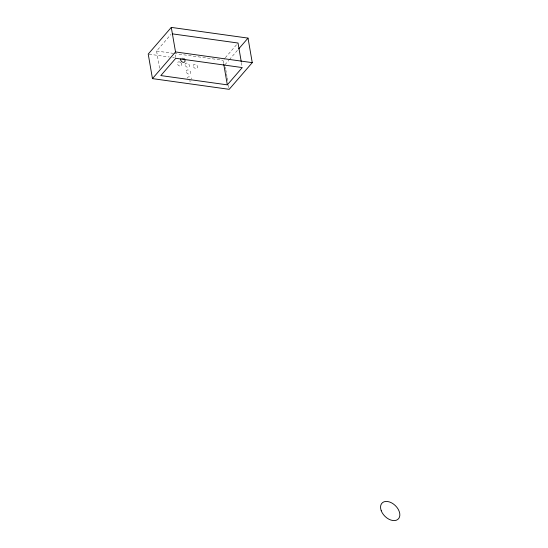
<?xml version="1.0" encoding="UTF-8"?>
<svg xmlns="http://www.w3.org/2000/svg" width="548" height="548" viewBox="0 0 548 548"><rect width="100%" height="100%" fill="white"/><g stroke="black" fill="none" stroke-linecap="round" stroke-linejoin="round"><path stroke-width="0.41" stroke-dasharray="2.74 2.06" d="M159.55 68.212L156.584 51.026L170.983 34.387M223.639 63.575L223.077 60.307L224.735 58.383M225.29 57.745L238.024 43.025M224.94 64.774L228.79 60.328M229.338 59.691L238.127 49.532M156.584 51.026L173.415 53.375M174.257 53.492L223.077 60.307M149.063 54.19L169.298 57.013M172.668 57.478L174.353 57.718M241.421 62.664L242.127 66.753M225.365 67.226L225.646 68.863M225.79 69.685L226.358 72.959M226.495 73.775L227.064 77.049M227.201 77.864L227.769 81.138M228.475 85.228L228.9 87.687M175.209 55.019L175.634 57.478M191.184 80.851A2.487 1.808 40.9 0 1 189.135 80.809M187.389 78.124A2.487 1.808 40.9 0 1 189.238 76.857A2.487 1.808 40.9 0 1 191.629 78.713M181.162 62.993A2.487 1.808 40.9 0 1 180.539 66.096A2.487 1.808 40.9 0 1 177.381 63.5A2.487 1.808 40.9 0 1 180.203 62.212M180.381 62.314A2.487 1.808 40.9 0 1 180.833 62.657M181.436 58.252A2.487 1.808 40.9 0 1 182.902 58.218M193.41 66.712A2.487 1.808 40.9 0 0 197.253 68.055A2.487 1.808 40.9 0 0 195.547 64.417A2.487 1.808 40.9 0 0 193.41 66.712M186.471 72.37A2.487 1.808 40.9 0 0 190.314 73.72A2.487 1.808 40.9 0 0 188.615 70.076A2.487 1.808 40.9 0 0 186.471 72.37M185.251 65.5A2.487 1.808 40.9 0 0 189.087 66.849A2.487 1.808 40.9 0 0 187.389 63.212A2.487 1.808 40.9 0 0 185.251 65.5"/><path stroke-width="0.82" d="M171.291 27.4L148.22 54.067L152.46 78.617L229.18 89.324L252.258 62.65L248.018 38.107L171.291 27.4L175.531 51.944L152.46 78.617M238.675 48.902L248.018 38.107M227.317 84.851L242.264 67.575L175.771 58.294L160.824 75.576L227.317 84.851L223.783 64.397M172.373 33.866L238.024 43.025L241.278 61.842M175.531 51.944L252.258 62.65M182.785 58.889L184.471 59.129M184.566 59.437A2.487 1.808 40.9 0 1 183.21 62.328A2.487 1.808 40.9 0 1 180.765 58.91M184.087 58.903A2.487 1.808 40.9 0 1 184.409 59.239M381.23 510.729A11.378 7.46 44.5 0 0 397.78 519.456A11.378 7.46 44.5 0 0 391.573 502.852A11.378 7.46 44.5 0 0 381.23 510.729"/></g></svg>
